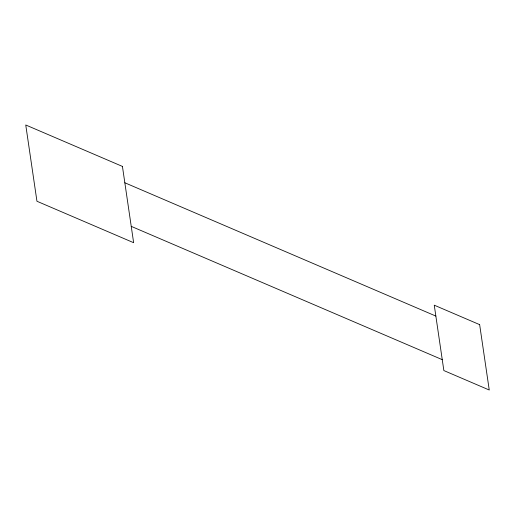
<?xml version="1.0" encoding="UTF-8"?>
<svg xmlns="http://www.w3.org/2000/svg" width="515" height="515" viewBox="0 0 515 515"><rect width="100%" height="100%" fill="white"/><g stroke="black" fill="none" stroke-linecap="round" stroke-linejoin="round"><path stroke-width="0.77" d="M124.836 182.767L435.857 316.081M131.235 226.355L442.256 359.663M122.435 166.422L25.75 124.984L36.951 201.256L133.636 242.7L122.435 166.422M479.645 324.637L434.254 305.183L443.859 370.562L489.25 390.016L479.645 324.637"/></g></svg>
